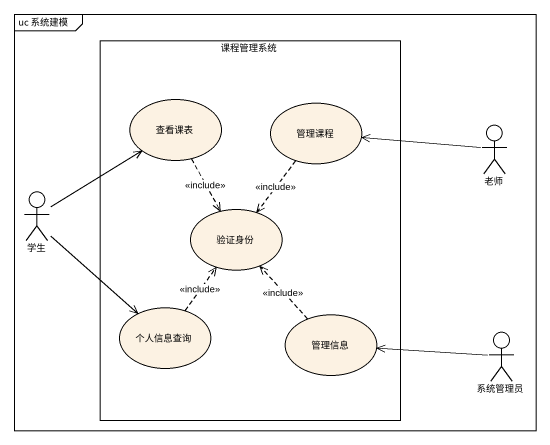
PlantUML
@startuml
mainframe uc 系统建模
rectangle 课程管理系统 {
  usecase 查看课表
  usecase 管理课程
  usecase 验证身份
  usecase 个人信息查询
  usecase 管理信息
}
actor 老师
actor 学生
actor 系统管理员
查看课表 ..> 验证身份 : <<include>>
管理课程 ..> 验证身份 : <<include>>
老师 -left-> 管理课程
学生 -up-> 查看课表
学生 --> 个人信息查询
个人信息查询 .up.> 验证身份 : <<include>>
管理信息 .up.> 验证身份 : <<include>>
系统管理员 -left-> 管理信息
@enduml
